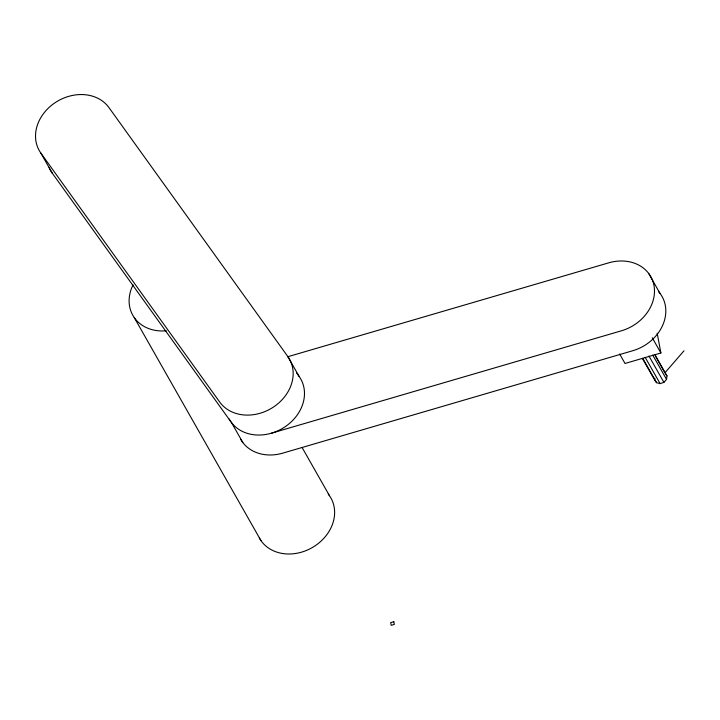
<?xml version="1.0" encoding="UTF-8"?>
<svg xmlns="http://www.w3.org/2000/svg" width="720" height="720" viewBox="0 0 720 720"><rect width="100%" height="100%" fill="white"/><g stroke="black" fill="none" stroke-linecap="round" stroke-linejoin="round"><path stroke-width="1.08" d="M654.804 354.429L666.981 375.867L666.549 379.404L663.912 382.365L660.096 383.616L656.55 382.689L654.633 379.926L654.849 378.153M665.172 372.537L684 350.793M287.784 356.733L608.706 262.836A41.004 33.993 -29.6 0 1 653.976 285.426A41.004 33.993 -29.6 0 1 621.459 330.786L271.458 433.197M657.198 333.279L660.897 352.98L625.023 363.474L619.632 353.979M229.149 418.968A41.004 33.993 -29.6 0 0 283.131 428.031A41.004 33.993 -29.6 0 0 299.115 376.434L287.793 356.499L108.963 107.595A41.004 33.993 -29.6 0 0 55.053 102.726A41.004 33.993 -29.6 0 0 40.896 153.162L52.218 173.097L231.048 422.001M296.496 372.789L299.115 376.434M40.896 153.162L219.726 402.066A41.004 33.993 -29.6 0 0 273.627 406.935A41.004 33.993 -29.6 0 0 287.793 356.499M665.064 373.104L666.981 375.867M648.63 273.375L659.961 293.31M652.266 337.788L660.897 352.98M655.65 356.535L664.515 372.123M652.707 355.041L666.549 379.404M648.963 356.058L663.912 382.365M645.147 357.309L660.096 383.616M642.708 358.326L656.55 382.689M642.447 358.488L654.633 379.926M302.058 447.435L329.481 495.711M231.534 422.649L242.856 442.593M134.262 317.592L260.964 540.63M240.471 438.903A41.004 33.993 -29.6 0 0 282.789 453.132L632.79 350.721A41.004 33.993 -29.6 0 0 658.629 291.69M52.218 173.097A41.004 33.993 -29.6 0 1 49.131 167.589M328.23 494.046A41.004 33.993 -29.6 0 1 314.154 546.435A41.004 33.993 -29.6 0 1 259.308 537.948M166.32 330.768A41.004 33.993 -29.6 0 1 133.038 284.895M393.795 621.693L390.681 622.602L391.194 625.32L394.308 624.411L393.795 621.693"/></g></svg>
